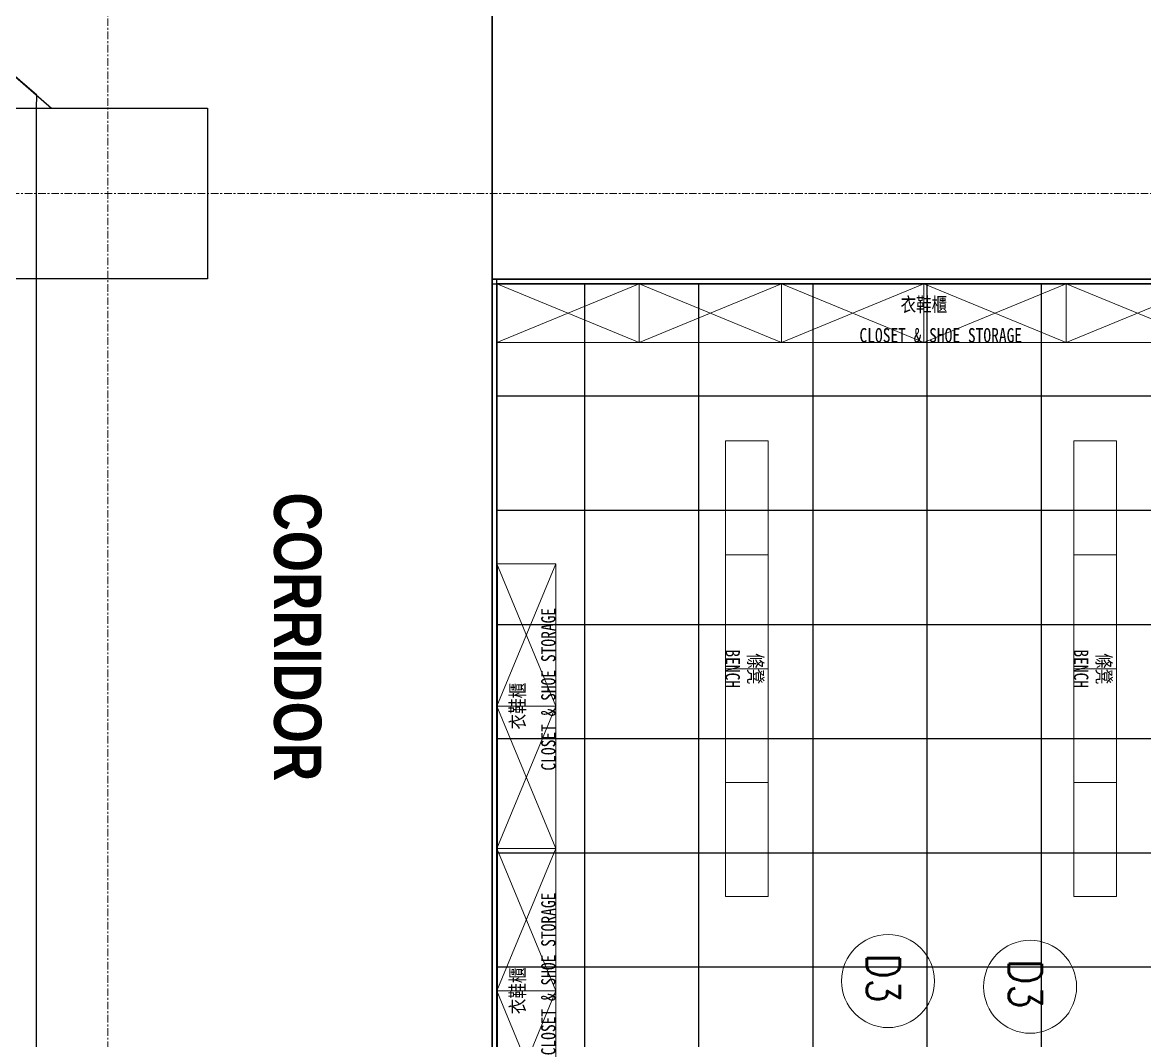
# Model space of a CAD drawing. Extents: x -15449 to 568150, y -1239737 to 53667.
# Drawn here: x 459514 to 471339, y -129459 to -118732 of the extents above; entities that cross this region are included whole.
import ezdxf
from ezdxf.enums import TextEntityAlignment as Align

# ---------------------------------------------------------------- set-up
doc = ezdxf.new("R2010")
doc.units = 0
doc.header["$LTSCALE"] = 8
doc.linetypes.add('IDA - Grid Line', pattern=[3500, 2000, -500, 500, -500])
doc.layers.get('0').update_dxf_attribs({"color": 1, "linetype": 'CONTINUOUS'})
doc.layers.add('000_CTCI_CSA', color=7, linetype='CONTINUOUS')
doc.layers.add('Ceiling FL+3000', color=6, linetype='CONTINUOUS')
doc.layers.add('A-_ANOTGRID_E', color=7, linetype='CONTINUOUS', lineweight=9)
doc.layers.add('Block - Cargo Lift_dwg', color=7, linetype='CONTINUOUS', lineweight=9, true_color=0x767676)
doc.styles.add('188K-SM-03-F10-ARCH-PA-Y2257103$0$Standard', font='txt.shx', dxfattribs={"bigfont": 'chineset.shx'})
doc.styles.add('Site Area', font='arial.ttf', dxfattribs={"width": 0.8})

# ---------------------------------------------------------------- blocks, each defined once
blk = doc.blocks.new('column grid')
at = {"color": 252, "elevation": 0}
blk.add_lwpolyline([(-60454.4, -70338.8), (-58354.4, -70338.8), (-58354.4, -72138.8), (-60454.4, -72138.8)], close=True, dxfattribs=at)
at = {"layer": 'A-_ANOTGRID_E', "color": 8, "linetype": 'IDA - Grid Line', "ltscale": 0.005, "true_color": 0x808080}
for p, q in [((-59404.4, 9427, 0), (-59404.4, -120414.2, 0)), ((29680.4, -71238.8, 0), (-104784.6, -71238.8, 0))]:
    blk.add_line(p, q, dxfattribs=at)
blk = doc.blocks.new('CTCI_Building Footprint and Grid')
at = {"layer": '000_CTCI_CSA', "color": 8, "ltscale": 0.1}
blk.add_line((1907593, -919055, 0), (1927654, -936372, 0), dxfattribs=at)
at = {"layer": '000_CTCI_CSA', "color": 8}
blk.add_line((1927496, -969972, 0), (1927496, -936372, 0), dxfattribs=at)
at = {"color": 252}
blk.add_blockref('column grid', (1987651, -866033, 0), dxfattribs=at)

msp = doc.modelspace()

# ---------------------------------------------------------------- hatches: boundary and pattern name
at = {"layer": 'Ceiling FL+3000'}
h = msp.add_hatch(dxfattribs=at)
h.set_pattern_fill('ANSI37', color=256, scale=379, angle=225)
h.set_pattern_definition([(270, (92407.5, -93788), (1203.325, -1e-13), []), (0, (92407.5, -93788), (3e-13, 1203.325), [])])
h.paths.add_polyline_path([(479713.8371, -121485.4155), (464513.6667, -121485.4182), (464519.1323, -133435.3981), (467513.5804, -133435.2868), (467513.8186, -140431.0512), (467513.8404, -140435.307), (473463.6699, -140435.3047), (473463.6699, -133985.4987), (479713.53, -133985.4987)])

# ---------------------------------------------------------------- linework, layer by layer
at = {"layer": '000_CTCI_CSA', "color": 252, "ltscale": 0.1, "elevation": 0}
msp.add_lwpolyline([(449164.1147, -97435.2307), (459364.1147, -97435.2307), (459364.1147, -109434.7793), (464463.6678, -109434.7793), (464463.6678, -136485.2703), (464463.8694, -136485.3036), (464463.8694, -140484.956), (459663.6686, -140485.2703), (459663.6698, -119634.7793), (459664.675, -119499.0799), (456363.6701, -116649.796), (456363.6701, -102245.5674), (449164.1124, -102245.5641), (449163.8996, -97435.2307)], dxfattribs=at)
msp.add_lwpolyline([(464463.6678, -109434.7793), (479764.1147, -109434.7793), (479764.1147, -121435.4167), (464463.6678, -121435.4167)], close=True, dxfattribs=at)
at = {"layer": 'Block - Cargo Lift_dwg', "lineweight": -3}
for p, q in [((464463.6667, -133466.7371, 0), (464463.6667, -121435.4167, 0)), ((464463.6678, -121435.4182, 0), (479763.4284, -121435.4155, 0)), ((464513.6667, -133466.7371, 0), (464513.6667, -121435.4167, 0)), ((464463.6678, -121485.4182, 0), (479763.4284, -121485.4155, 0))]:
    msp.add_line(p, q, dxfattribs=at)
at = {"layer": 'Block - Cargo Lift_dwg', "ltscale": 2}
for p, q in [((464513.6667, -121485.4182, 0), (466013.6667, -122105.4182, 0)), ((466013.6667, -121485.4182, 0), (464513.6667, -122105.4182, 0)), ((466013.6667, -121485.4325, 0), (467513.6667, -122105.4325, 0)), ((467513.6667, -121485.4325, 0), (466013.6667, -122105.4325, 0)), ((467513.7012, -121485.4182, 0), (469013.7012, -122105.4182, 0)), ((469013.7012, -121485.4182, 0), (467513.7012, -122105.4182, 0)), ((469013.7012, -121485.4182, 0), (470513.7012, -122105.4182, 0)), ((470513.7012, -121485.4182, 0), (469013.7012, -122105.4182, 0)), ((470513.7012, -121485.4325, 0), (472013.7012, -122105.4325, 0)), ((472013.7012, -121485.4325, 0), (470513.7012, -122105.4325, 0)), ((464513.6667, -125935.3981, 0), (465133.6667, -124435.3981, 0)), ((464513.6667, -124435.3981, 0), (465133.6667, -125935.3981, 0)), ((464513.6667, -127435.3981, 0), (465133.6667, -125935.3981, 0)), ((464513.6667, -125935.3981, 0), (465133.6667, -127435.3981, 0)), ((464513.6667, -128935.3981, 0), (465133.6667, -127435.3981, 0)), ((464513.6667, -127435.3981, 0), (465133.6667, -128935.3981, 0)), ((464513.6667, -130435.3981, 0), (465133.6667, -128935.3981, 0)), ((464513.6667, -128935.3981, 0), (465133.6667, -130435.3981, 0))]:
    msp.add_line(p, q, dxfattribs=at)
at = {"layer": 'Block - Cargo Lift_dwg', "color": 252, "ltscale": 0.1, "elevation": 0}
msp.add_lwpolyline([(479764.1147, -134885.4988), (473463.6678, -134885.4988), (473463.67, -140485.2981), (464463.67, -140485.2981), (464463.6678, -121435.4167), (479764.1147, -121435.4167), (479764.1147, -134885.4988)], dxfattribs=at)
at = {"layer": 'Block - Cargo Lift_dwg', "elevation": 0}
msp.add_lwpolyline([(467513.817, -140385.1853), (467513.5837, -140385.1854), (467513.8404, -140435.307), (473463.6699, -140435.3047), (473463.6699, -133985.4987), (479713.53, -133985.4987), (479713.8371, -121485.4155), (464513.6667, -121485.4182), (464519.1323, -133435.3981), (467513.5804, -133435.2868), (467513.817, -140385.1853)], dxfattribs=at)
at = {"layer": 'Block - Cargo Lift_dwg', "ltscale": 2, "elevation": 0}
for points in [[(464513.6667, -121485.4182), (466013.6667, -121485.4182), (466013.6667, -122105.4182), (464513.6667, -122105.4182)], [(466013.6667, -121485.4325), (467513.6667, -121485.4325), (467513.6667, -122105.4325), (466013.6667, -122105.4325)], [(470513.7012, -121485.4325), (472013.7012, -121485.4325), (472013.7012, -122105.4325), (470513.7012, -122105.4325)]]:
    msp.add_lwpolyline(points, close=True, dxfattribs=at)
at = {"layer": 'Block - Cargo Lift_dwg', "color": 252, "elevation": 0}
for points in [[(467513.7012, -121485.4182), (469013.7012, -121485.4182), (469013.7012, -122105.4182), (467513.7012, -122105.4182)], [(469013.7012, -121485.4182), (470513.7012, -121485.4182), (470513.7012, -122105.4182), (469013.7012, -122105.4182)], [(464513.6667, -125935.3981), (464513.6667, -124435.3981), (465133.6667, -124435.3981), (465133.6667, -125935.3981)], [(464513.6667, -127435.3981), (464513.6667, -125935.3981), (465133.6667, -125935.3981), (465133.6667, -127435.3981)], [(464513.6667, -128935.3981), (464513.6667, -127435.3981), (465133.6667, -127435.3981), (465133.6667, -128935.3981)], [(464513.6667, -130435.3981), (464513.6667, -128935.3981), (465133.6667, -128935.3981), (465133.6667, -130435.3981)]]:
    msp.add_lwpolyline(points, close=True, dxfattribs=at)
at = {"layer": 'Block - Cargo Lift_dwg', "ltscale": 2}
for points in [[(467372, -123141), (467372, -124341), (466922, -124341), (466922, -123141)], [(471044, -123141), (471044, -124341), (470594, -124341), (470594, -123141)], [(467372, -124341), (467372, -125541), (466922, -125541), (466922, -124341)], [(471044, -124341), (471044, -125541), (470594, -125541), (470594, -124341)], [(467372, -125541), (467372, -126741), (466922, -126741), (466922, -125541)], [(471044, -125541), (471044, -126741), (470594, -126741), (470594, -125541)], [(467372, -126741), (467372, -127941), (466922, -127941), (466922, -126741)], [(471044, -126741), (471044, -127941), (470594, -127941), (470594, -126741)]]:
    msp.add_lwpolyline(points, close=True, dxfattribs=at)
at = {"layer": 'Block - Cargo Lift_dwg'}
for centre in [(468636.0495, -128832, 0), (470133.0495, -128892, 0)]:
    msp.add_circle(centre, 490, dxfattribs=at)
at = {"layer": 'Ceiling FL+3000', "lineweight": -3, "elevation": 0}
msp.add_lwpolyline([(467513.817, -140385.1853), (467513.5837, -140385.1854), (467513.8404, -140435.307), (473463.6699, -140435.3047), (473463.6699, -133985.4987), (479713.53, -133985.4987), (479713.8371, -121485.4155), (464513.6667, -121485.4182), (464519.1323, -133435.3981), (467513.5804, -133435.2868), (467513.817, -140385.1853)], dxfattribs=at)

# ---------------------------------------------------------------- block references
at = {"layer": '000_CTCI_CSA', "color": 2}
msp.add_blockref('CTCI_Building Footprint and Grid', (-1467832.5298, 816737), dxfattribs=at)

# ---------------------------------------------------------------- texts
at = {"color": 252, "insert": (462665, -123684), "char_height": 500, "attachment_point": 1, "rotation": 270, "style": 'Site Area'}
msp.add_mtext_dynamic_manual_height_columns('{\\fArial|b1|i0|c0|p34;CORRIDOR}', width=10190.890092, gutter_width=24254.764, heights=[0], dxfattribs=at)
at = {"layer": 'Block - Cargo Lift_dwg', "style": '188K-SM-03-F10-ARCH-PA-Y2257103$0$Standard', "width": 0.85}
for p in [(468586.0495, -128801.2021, 0), (470083.0495, -128861.2021, 0)]:
    msp.add_text('D3', height=350, rotation=270, dxfattribs=at).set_placement(p, align=Align.MIDDLE)
at = {"layer": 'Block - Cargo Lift_dwg', "color": 252, "char_height": 150, "width": 3932.66432, "attachment_point": 8, "style": 'Site Area'}
for s, insert in [('{\\fSimSun|b0|i0|c134|p2;衣鞋櫃}', (469013.7012, -121795.4182, 0)), ('\\pxt5;{\\fSimSun|b1|i0|c0|p2;CLOSET & SHOE STORAGE}', (469191.7012, -122105.4182, 0))]:
    msp.add_mtext(s, dxfattribs=dict(at, insert=insert))
for s, insert, rotation in [('\\pxt5;{\\fSimSun|b1|i0|c0|p2;CLOSET & SHOE STORAGE}', (465133.6667, -125757.3981, 0), 90), ('{\\fSimSun|b1|i0|c0|p2;BENCH}', (466922, -125541), 270), ('{\\fSimSun|b1|i0|c134|p2;條凳}', (467147, -125541), 270), ('{\\fSimSun|b1|i0|c0|p2;BENCH}', (470594, -125541), 270), ('{\\fSimSun|b1|i0|c134|p2;條凳}', (470819, -125541), 270), ('{\\fSimSun|b0|i0|c134|p2;衣鞋櫃}', (464823.6667, -125935.3981, 0), 90), ('\\pxt5;{\\fSimSun|b1|i0|c0|p2;CLOSET & SHOE STORAGE}', (465133.6667, -128757.3981, 0), 90), ('{\\fSimSun|b0|i0|c134|p2;衣鞋櫃}', (464823.6667, -128935.3981, 0), 90)]:
    msp.add_mtext(s, dxfattribs=dict(at, insert=insert, rotation=rotation))

doc.saveas('drawing.dxf')
